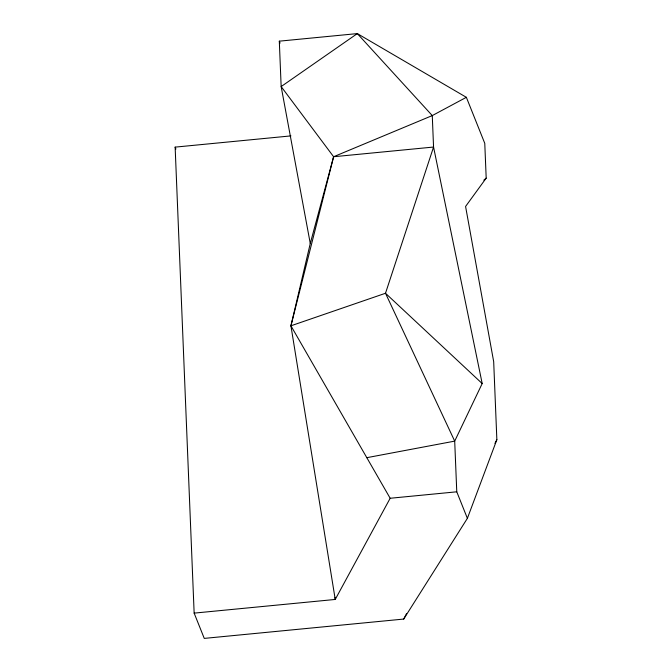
<?xml version="1.0" encoding="UTF-8"?>
<svg xmlns="http://www.w3.org/2000/svg" width="672" height="672" viewBox="0 0 672 672"><rect width="100%" height="100%" fill="white"/><g stroke="black" fill="none" stroke-linecap="round" stroke-linejoin="round"><path stroke-width="1.01" d="M194.149 613.124L335.236 599.449L290.926 325.802L310.271 243.474L333.606 156.736L281.156 86.57L279.308 41.168L357.319 33.6L466.36 97.314L484.772 143.354L486.192 178.122L465.578 206.464L493.685 361.696L496.86 439.69L467.384 518.347L403.704 619.063L204.263 638.4L194.149 613.124L175.14 147.126L290.942 135.895M335.143 597.358L335.236 599.449L390.163 498.263L290.926 325.802L333.606 156.736L432.272 115.584L466.36 97.314M310.271 243.474L281.156 86.57L357.319 33.6L432.272 115.584L433.558 147.042L482.194 383.552L454.7 441.126L456.767 491.803L467.384 518.347M403.704 619.063L406.602 613.486M494.936 443.402L496.86 439.69M483.823 180.172L486.192 178.122M290.926 325.802L385.501 293.261L433.558 147.042L333.606 156.736M366.811 457.682L454.7 441.126L385.501 293.261L482.194 383.552M390.163 498.263L456.767 491.803M279.308 41.168L280.081 43.1M175.14 147.126L175.913 149.066"/></g></svg>
